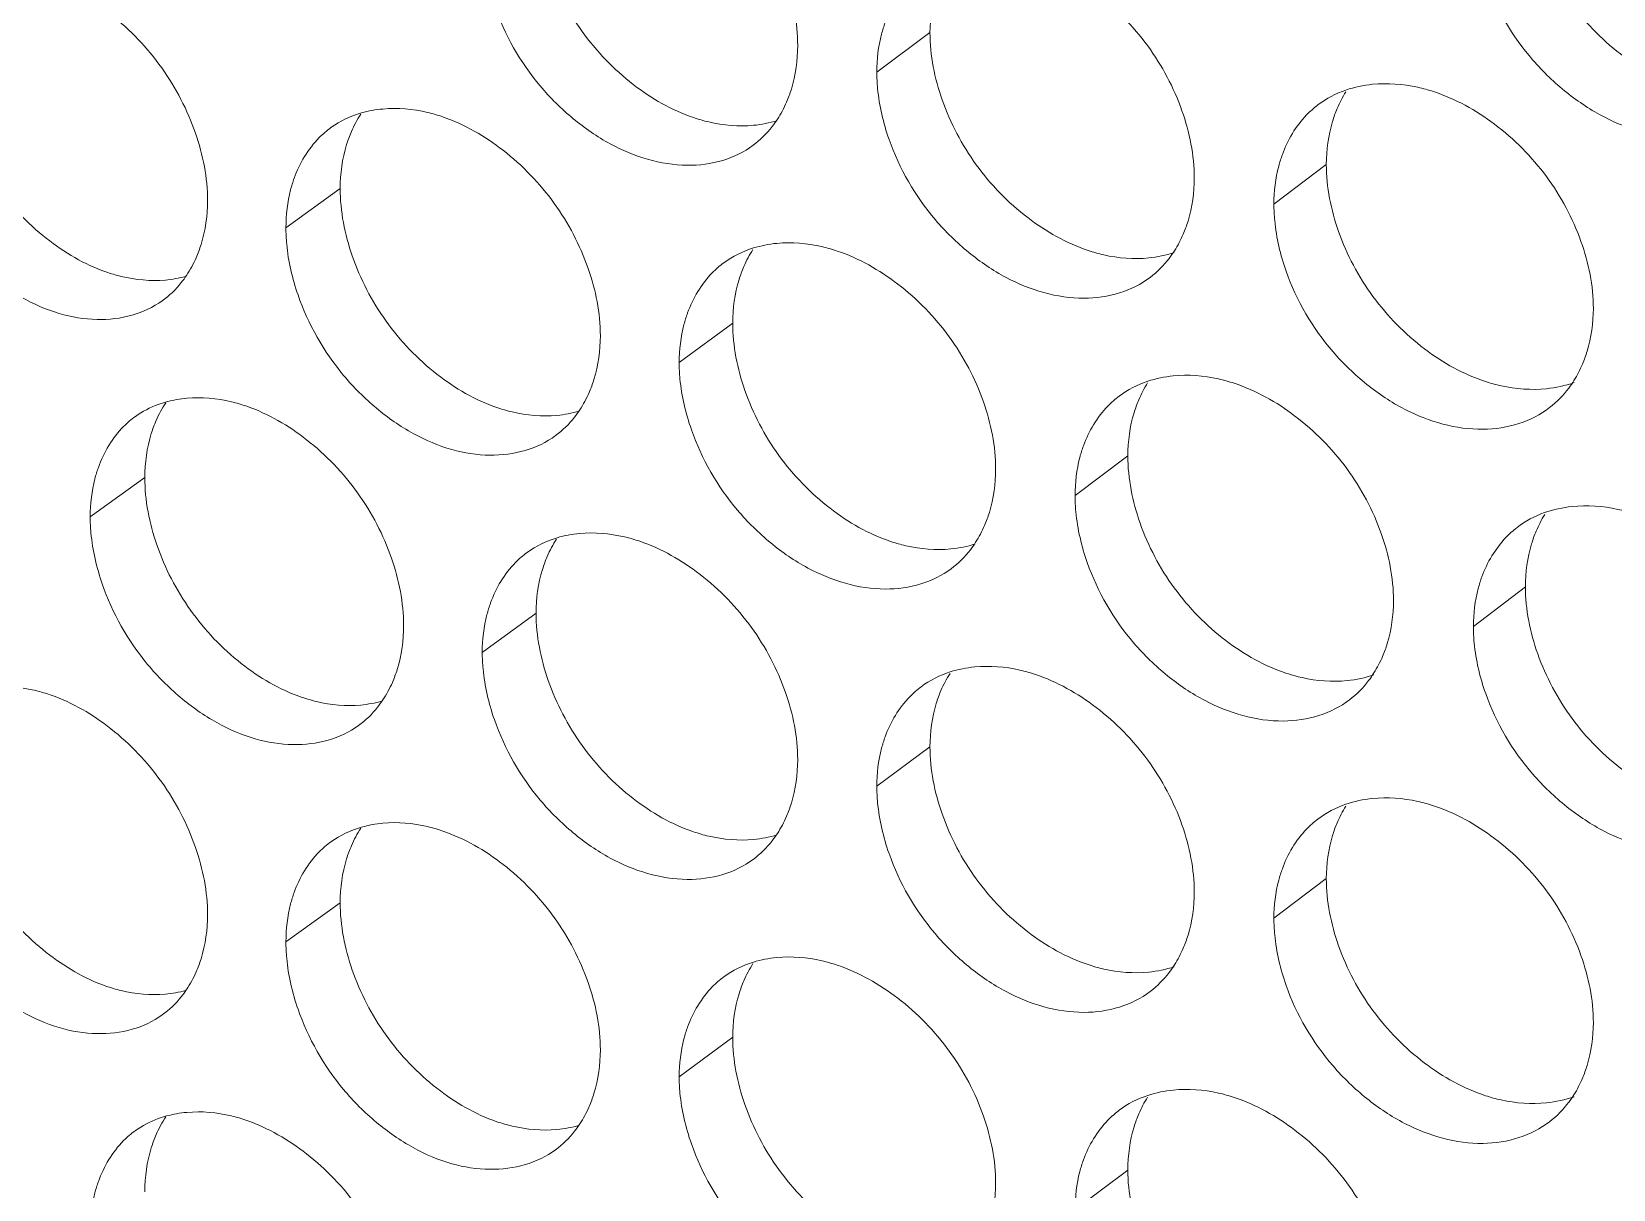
# Model space of a CAD drawing. Header units: millimetres. Extents: x 1177 to 4147, y 93 to 2194.
# Drawn here: x 2656.64 to 2674.07, y 774.81 to 787.58 of the extents above; entities that cross this region are included whole.
import ezdxf

# ---------------------------------------------------------------- set-up
doc = ezdxf.new("R2010")
doc.units = ezdxf.units.MM
doc.header["$LTSCALE"] = 0.1
doc.layers.get('0').update_dxf_attribs({"lineweight": 13})
doc.layers.add('标注', color=251, linetype='Continuous', lineweight=9)

# ---------------------------------------------------------------- blocks, each defined once
blk = doc.blocks.new('02')
at = {"layer": '标注'}
for p, q in [((4578.474, 716.368), (4577.637, 715.746)), ((4584.714, 714.292), (4583.889, 713.666)), ((4569.187, 713.912), (4568.333, 713.295)), ((4575.368, 711.792), (4574.525, 711.171)), ((4581.589, 709.701), (4580.758, 709.077)), ((4566.111, 709.358), (4565.251, 708.743)), ((4566.111, 709.358), (4565.251, 708.743)), ((4587.849, 707.64), (4587.03, 707.012)), ((4572.272, 707.223), (4571.424, 706.605)), ((4572.272, 707.223), (4571.424, 706.605)), ((4578.474, 705.118), (4577.637, 704.496)), ((4578.474, 705.118), (4577.637, 704.496)), ((4584.714, 703.042), (4583.889, 702.416)), ((4584.714, 703.042), (4583.889, 702.416)), ((4569.187, 702.662), (4568.333, 702.045)), ((4575.368, 700.542), (4574.525, 699.921)), ((4581.589, 698.451), (4580.758, 697.827))]:
    blk.add_line(p, q, dxfattribs=at)
for points, knots in [([(4576.391, 716.165), (4576.391, 716.524), (4576.24, 717.269), (4575.706, 718.282), (4574.908, 719.107), (4574.247, 719.489), (4573.904, 719.606)], [0, 0, 0, 0, 0.240262, 0.49858, 0.757854, 1, 1, 1, 1]), ([(4587.849, 718.89), (4587.849, 718.532), (4588.001, 717.787), (4588.541, 716.778), (4589.349, 715.96), (4590.018, 715.587), (4590.364, 715.476)], [0, 0, 0, 0, 0.239843, 0.497577, 0.756777, 1, 1, 1, 1]), ([(4572.272, 718.473), (4572.272, 718.114), (4572.422, 717.369), (4572.953, 716.355), (4573.746, 715.528), (4574.407, 715.146), (4574.748, 715.03)], [0, 0, 0, 0, 0.240565, 0.499043, 0.758159, 1, 1, 1, 1]), ([(4582.635, 714.079), (4582.635, 714.438), (4582.483, 715.183), (4581.945, 716.194), (4581.142, 717.015), (4580.477, 717.393), (4580.133, 717.508)], [0, 0, 0, 0, 0.239971, 0.497989, 0.757297, 1, 1, 1, 1]), ([(4567.099, 713.724), (4567.099, 714.082), (4566.949, 714.828), (4566.421, 715.844), (4565.632, 716.675), (4564.976, 717.062), (4564.636, 717.182)], [0, 0, 0, 0, 0.240708, 0.499479, 0.758699, 1, 1, 1, 1]), ([(4578.647, 717.255), (4578.618, 717.188), (4578.515, 716.904), (4578.474, 716.598), (4578.474, 716.368)], [0, 0, 0, 0, 0.239472, 1, 1, 1, 1]), ([(4587.224, 717.205), (4587.388, 716.743), (4587.772, 716.089), (4588.48, 715.413), (4589.24, 714.908), (4590.104, 714.662), (4590.906, 714.786), (4591.247, 714.961), (4591.391, 715.073)], [0, 0, 0, 0, 0.27593, 0.414836, 0.548888, 0.789102, 0.897272, 1, 1, 1, 1]), ([(4571.615, 716.796), (4571.775, 716.336), (4572.148, 715.684), (4572.837, 715.002), (4573.576, 714.488), (4574.419, 714.223), (4575.208, 714.324), (4575.545, 714.488), (4575.689, 714.593)], [0, 0, 0, 0, 0.277722, 0.417137, 0.551389, 0.790935, 0.898263, 1, 1, 1, 1]), ([(4577.768, 716.527), (4577.747, 716.467), (4577.668, 716.214), (4577.637, 715.947), (4577.637, 715.746)], [0, 0, 0, 0, 0.240623, 1, 1, 1, 1]), ([(4578.474, 716.368), (4578.474, 716.009), (4578.624, 715.265), (4579.159, 714.252), (4579.958, 713.429), (4580.622, 713.05), (4580.965, 712.936)], [0, 0, 0, 0, 0.240273, 0.498452, 0.757602, 1, 1, 1, 1]), ([(4563.046, 716.061), (4563.046, 715.701), (4563.194, 714.956), (4563.719, 713.938), (4564.504, 713.106), (4565.158, 712.718), (4565.497, 712.599)], [0, 0, 0, 0, 0.241011, 0.499941, 0.759002, 1, 1, 1, 1]), ([(4576.216, 715.274), (4576.245, 715.341), (4576.35, 715.626), (4576.391, 715.934), (4576.391, 716.165)], [0, 0, 0, 0, 0.239367, 1, 1, 1, 1]), ([(4577.637, 715.746), (4577.637, 715.659), (4577.655, 715.3), (4577.739, 714.945), (4577.829, 714.687)], [0, 0, 0, 0, 0.240141, 1, 1, 1, 1]), ([(4586.401, 715.44), (4586.32, 715.466), (4586.008, 715.552), (4585.677, 715.578), (4585.44, 715.554)], [0, 0, 0, 0, 0.262494, 1, 1, 1, 1]), ([(4588.919, 712.023), (4588.919, 712.381), (4588.766, 713.126), (4588.224, 714.135), (4587.415, 714.953), (4586.746, 715.327), (4586.401, 715.44)], [0, 0, 0, 0, 0.239683, 0.497404, 0.756744, 1, 1, 1, 1]), ([(4570.805, 715.04), (4570.725, 715.068), (4570.419, 715.157), (4570.093, 715.186), (4569.859, 715.165)], [0, 0, 0, 0, 0.263141, 1, 1, 1, 1]), ([(4573.284, 711.594), (4573.284, 711.953), (4573.133, 712.698), (4572.601, 713.712), (4571.806, 714.539), (4571.146, 714.923), (4570.805, 715.04)], [0, 0, 0, 0, 0.24041, 0.498878, 0.758134, 1, 1, 1, 1]), ([(4574.748, 715.03), (4574.828, 715.003), (4575.135, 714.914), (4575.461, 714.886), (4575.695, 714.908)], [0, 0, 0, 0, 0.262803, 1, 1, 1, 1]), ([(4584.581, 715.229), (4584.518, 715.181), (4584.276, 714.966), (4584.106, 714.677), (4584.022, 714.448)], [0, 0, 0, 0, 0.244673, 1, 1, 1, 1]), ([(4584.885, 715.171), (4584.857, 715.105), (4584.755, 714.823), (4584.714, 714.52), (4584.714, 714.292)], [0, 0, 0, 0, 0.239824, 1, 1, 1, 1]), ([(4569.042, 714.872), (4568.976, 714.824), (4568.724, 714.608), (4568.547, 714.31), (4568.462, 714.074)], [0, 0, 0, 0, 0.243853, 1, 1, 1, 1]), ([(4569.363, 714.809), (4569.334, 714.742), (4569.228, 714.455), (4569.187, 714.145), (4569.187, 713.912)], [0, 0, 0, 0, 0.238936, 1, 1, 1, 1]), ([(4575.689, 714.593), (4575.801, 714.677), (4575.937, 714.811), (4576.045, 714.964), (4576.071, 715.004)], [0, 0, 0, 0, 0.745833, 1, 1, 1, 1]), ([(4577.829, 714.687), (4577.99, 714.227), (4578.368, 713.574), (4579.064, 712.895), (4579.812, 712.384), (4580.663, 712.126), (4581.458, 712.237), (4581.797, 712.405), (4581.94, 712.513)], [0, 0, 0, 0, 0.276999, 0.416207, 0.550378, 0.790192, 0.897861, 1, 1, 1, 1]), ([(4562.369, 714.388), (4562.526, 713.93), (4562.893, 713.279), (4563.57, 712.593), (4564.139, 712.189), (4564.74, 711.924), (4565.343, 711.823), (4565.908, 711.886), (4566.244, 712.042), (4566.386, 712.145)], [0, 0, 0, 0, 0.278313, 0.417788, 0.551922, 0.677197, 0.792453, 0.899064, 1, 1, 1, 1]), ([(4584.022, 714.448), (4584, 714.388), (4583.921, 714.135), (4583.889, 713.867), (4583.889, 713.666)], [0, 0, 0, 0, 0.240834, 1, 1, 1, 1]), ([(4584.714, 714.292), (4584.714, 713.934), (4584.866, 713.189), (4585.404, 712.179), (4586.209, 711.359), (4586.876, 710.984), (4587.221, 710.872)], [0, 0, 0, 0, 0.239985, 0.497867, 0.757051, 1, 1, 1, 1]), ([(4568.462, 714.074), (4568.441, 714.014), (4568.363, 713.762), (4568.333, 713.496), (4568.333, 713.295)], [0, 0, 0, 0, 0.240311, 1, 1, 1, 1]), ([(4582.462, 713.195), (4582.491, 713.262), (4582.594, 713.545), (4582.635, 713.85), (4582.635, 714.079)], [0, 0, 0, 0, 0.23972, 1, 1, 1, 1]), ([(4569.187, 713.912), (4569.187, 713.553), (4569.336, 712.807), (4569.865, 711.792), (4570.656, 710.964), (4571.314, 710.579), (4571.654, 710.462)], [0, 0, 0, 0, 0.240713, 0.499341, 0.758439, 1, 1, 1, 1]), ([(4566.92, 712.822), (4566.949, 712.889), (4567.057, 713.178), (4567.099, 713.489), (4567.099, 713.724)], [0, 0, 0, 0, 0.238828, 1, 1, 1, 1]), ([(4583.889, 713.666), (4583.889, 713.579), (4583.907, 713.22), (4583.991, 712.866), (4584.082, 712.608)], [0, 0, 0, 0, 0.240231, 1, 1, 1, 1]), ([(4568.333, 713.295), (4568.333, 713.209), (4568.35, 712.849), (4568.433, 712.494), (4568.523, 712.236)], [0, 0, 0, 0, 0.240008, 1, 1, 1, 1]), ([(4577.014, 712.928), (4576.934, 712.955), (4576.625, 713.043), (4576.297, 713.071), (4576.062, 713.049)], [0, 0, 0, 0, 0.262879, 1, 1, 1, 1]), ([(4579.508, 709.493), (4579.508, 709.852), (4579.357, 710.597), (4578.821, 711.609), (4578.02, 712.433), (4577.357, 712.813), (4577.014, 712.928)], [0, 0, 0, 0, 0.240116, 0.498284, 0.757575, 1, 1, 1, 1]), ([(4580.965, 712.936), (4581.045, 712.909), (4581.355, 712.822), (4581.682, 712.796), (4581.918, 712.819)], [0, 0, 0, 0, 0.262546, 1, 1, 1, 1]), ([(4581.94, 712.513), (4582.053, 712.598), (4582.189, 712.735), (4582.297, 712.89), (4582.323, 712.931)], [0, 0, 0, 0, 0.745908, 1, 1, 1, 1]), ([(4565.497, 712.599), (4565.576, 712.572), (4565.88, 712.481), (4566.203, 712.451), (4566.435, 712.471)], [0, 0, 0, 0, 0.263197, 1, 1, 1, 1]), ([(4566.386, 712.145), (4566.498, 712.225), (4566.634, 712.355), (4566.742, 712.505), (4566.769, 712.544)], [0, 0, 0, 0, 0.745717, 1, 1, 1, 1]), ([(4575.228, 712.743), (4575.163, 712.696), (4574.915, 712.479), (4574.741, 712.185), (4574.657, 711.952)], [0, 0, 0, 0, 0.244191, 1, 1, 1, 1]), ([(4575.542, 712.683), (4575.514, 712.616), (4575.409, 712.33), (4575.368, 712.023), (4575.368, 711.792)], [0, 0, 0, 0, 0.239294, 1, 1, 1, 1]), ([(4584.082, 712.608), (4584.245, 712.147), (4584.628, 711.494), (4585.332, 710.816), (4586.088, 710.309), (4586.948, 710.059), (4587.747, 710.179), (4588.087, 710.352), (4588.231, 710.462)], [0, 0, 0, 0, 0.276284, 0.41529, 0.549381, 0.789463, 0.897466, 1, 1, 1, 1]), ([(4568.523, 712.236), (4568.682, 711.777), (4569.053, 711.125), (4569.737, 710.442), (4570.312, 710.041), (4570.92, 709.78), (4571.528, 709.685), (4572.098, 709.754), (4572.435, 709.915), (4572.578, 710.02)], [0, 0, 0, 0, 0.277575, 0.416837, 0.550884, 0.676215, 0.791695, 0.898653, 1, 1, 1, 1]), ([(4574.657, 711.952), (4574.635, 711.892), (4574.557, 711.639), (4574.525, 711.372), (4574.525, 711.171)], [0, 0, 0, 0, 0.240519, 1, 1, 1, 1]), ([(4575.368, 711.792), (4575.368, 711.433), (4575.518, 710.688), (4576.051, 709.675), (4576.847, 708.85), (4577.509, 708.469), (4577.852, 708.354)], [0, 0, 0, 0, 0.240418, 0.498747, 0.75788, 1, 1, 1, 1]), ([(4588.748, 711.147), (4588.776, 711.213), (4588.878, 711.494), (4588.919, 711.796), (4588.919, 712.023)], [0, 0, 0, 0, 0.24007, 1, 1, 1, 1]), ([(4573.107, 710.699), (4573.136, 710.766), (4573.242, 711.053), (4573.284, 711.362), (4573.284, 711.594)], [0, 0, 0, 0, 0.239188, 1, 1, 1, 1]), ([(4574.525, 711.171), (4574.525, 711.085), (4574.543, 710.726), (4574.627, 710.371), (4574.717, 710.113)], [0, 0, 0, 0, 0.240096, 1, 1, 1, 1]), ([(4583.262, 710.845), (4583.181, 710.872), (4582.87, 710.959), (4582.541, 710.985), (4582.304, 710.961)], [0, 0, 0, 0, 0.262621, 1, 1, 1, 1]), ([(4585.772, 707.422), (4585.772, 707.781), (4585.62, 708.525), (4585.08, 709.535), (4584.274, 710.355), (4583.607, 710.732), (4583.262, 710.845)], [0, 0, 0, 0, 0.239826, 0.497695, 0.75702, 1, 1, 1, 1]), ([(4587.221, 710.872), (4587.302, 710.845), (4587.613, 710.76), (4587.943, 710.735), (4588.18, 710.759)], [0, 0, 0, 0, 0.262294, 1, 1, 1, 1]), ([(4588.231, 710.462), (4588.344, 710.549), (4588.48, 710.689), (4588.588, 710.847), (4588.614, 710.888)], [0, 0, 0, 0, 0.74598, 1, 1, 1, 1]), ([(4566.453, 710.552), (4566.409, 710.54), (4566.236, 710.485), (4566.073, 710.401), (4565.963, 710.322)], [0, 0, 0, 0, 0.254263, 1, 1, 1, 1]), ([(4566.453, 710.552), (4566.409, 710.54), (4566.236, 710.485), (4566.073, 710.401), (4565.963, 710.322)], [0, 0, 0, 0, 0.254263, 1, 1, 1, 1]), ([(4567.715, 710.482), (4567.636, 710.51), (4567.331, 710.6), (4567.006, 710.63), (4566.773, 710.609)], [0, 0, 0, 0, 0.263274, 1, 1, 1, 1]), ([(4567.715, 710.482), (4567.636, 710.51), (4567.331, 710.6), (4567.006, 710.63), (4566.773, 710.609)], [0, 0, 0, 0, 0.263274, 1, 1, 1, 1]), ([(4581.453, 710.643), (4581.39, 710.595), (4581.146, 710.38), (4580.974, 710.089), (4580.89, 709.859)], [0, 0, 0, 0, 0.244516, 1, 1, 1, 1]), ([(4581.761, 710.584), (4581.733, 710.518), (4581.63, 710.235), (4581.589, 709.93), (4581.589, 709.701)], [0, 0, 0, 0, 0.239648, 1, 1, 1, 1]), ([(4565.963, 710.322), (4565.897, 710.275), (4565.643, 710.058), (4565.465, 709.758), (4565.38, 709.52)], [0, 0, 0, 0, 0.243679, 1, 1, 1, 1]), ([(4565.963, 710.322), (4565.897, 710.275), (4565.643, 710.058), (4565.465, 709.758), (4565.38, 709.52)], [0, 0, 0, 0, 0.243679, 1, 1, 1, 1]), ([(4570.186, 707.03), (4570.186, 707.389), (4570.036, 708.135), (4569.506, 709.15), (4568.714, 709.978), (4568.056, 710.364), (4567.715, 710.482)], [0, 0, 0, 0, 0.240558, 0.499178, 0.758416, 1, 1, 1, 1]), ([(4570.186, 707.03), (4570.186, 707.389), (4570.036, 708.135), (4569.506, 709.15), (4568.714, 709.978), (4568.056, 710.364), (4567.715, 710.482)], [0, 0, 0, 0, 0.240558, 0.499178, 0.758416, 1, 1, 1, 1]), ([(4571.654, 710.462), (4571.734, 710.435), (4572.04, 710.346), (4572.365, 710.317), (4572.599, 710.339)], [0, 0, 0, 0, 0.262933, 1, 1, 1, 1]), ([(4572.578, 710.02), (4572.69, 710.102), (4572.826, 710.235), (4572.934, 710.387), (4572.96, 710.426)], [0, 0, 0, 0, 0.745795, 1, 1, 1, 1]), ([(4566.289, 710.259), (4566.26, 710.191), (4566.153, 709.903), (4566.111, 709.592), (4566.111, 709.358)], [0, 0, 0, 0, 0.238756, 1, 1, 1, 1]), ([(4566.289, 710.259), (4566.26, 710.191), (4566.153, 709.903), (4566.111, 709.592), (4566.111, 709.358)], [0, 0, 0, 0, 0.238756, 1, 1, 1, 1]), ([(4574.717, 710.113), (4574.878, 709.653), (4575.253, 709.001), (4575.946, 708.32), (4576.689, 707.807), (4577.536, 707.546), (4578.328, 707.652), (4578.666, 707.817), (4578.809, 707.924)], [0, 0, 0, 0, 0.277359, 0.41667, 0.550882, 0.790562, 0.898061, 1, 1, 1, 1]), ([(4580.89, 709.859), (4580.868, 709.799), (4580.789, 709.546), (4580.758, 709.278), (4580.758, 709.077)], [0, 0, 0, 0, 0.240728, 1, 1, 1, 1]), ([(4581.589, 709.701), (4581.589, 709.343), (4581.74, 708.598), (4582.276, 707.587), (4583.078, 706.765), (4583.744, 706.389), (4584.088, 706.275)], [0, 0, 0, 0, 0.240129, 0.498159, 0.757326, 1, 1, 1, 1]), ([(4565.38, 709.52), (4565.359, 709.461), (4565.282, 709.209), (4565.251, 708.943), (4565.251, 708.743)], [0, 0, 0, 0, 0.240208, 1, 1, 1, 1]), ([(4565.38, 709.52), (4565.359, 709.461), (4565.282, 709.209), (4565.251, 708.943), (4565.251, 708.743)], [0, 0, 0, 0, 0.240208, 1, 1, 1, 1]), ([(4566.111, 709.358), (4566.111, 708.999), (4566.26, 708.253), (4566.787, 707.237), (4567.575, 706.406), (4568.231, 706.02), (4568.571, 705.902)], [0, 0, 0, 0, 0.240862, 0.49964, 0.75872, 1, 1, 1, 1]), ([(4566.111, 709.358), (4566.111, 708.999), (4566.26, 708.253), (4566.787, 707.237), (4567.575, 706.406), (4568.231, 706.02), (4568.571, 705.902)], [0, 0, 0, 0, 0.240862, 0.49964, 0.75872, 1, 1, 1, 1]), ([(4579.334, 708.606), (4579.363, 708.672), (4579.467, 708.957), (4579.508, 709.263), (4579.508, 709.493)], [0, 0, 0, 0, 0.239544, 1, 1, 1, 1]), ([(4580.758, 709.077), (4580.758, 708.991), (4580.776, 708.631), (4580.86, 708.277), (4580.951, 708.019)], [0, 0, 0, 0, 0.240186, 1, 1, 1, 1]), ([(4589.549, 708.792), (4589.468, 708.818), (4589.155, 708.903), (4588.824, 708.928), (4588.585, 708.903)], [0, 0, 0, 0, 0.262368, 1, 1, 1, 1]), ([(4565.251, 708.743), (4565.251, 708.657), (4565.269, 708.297), (4565.352, 707.942), (4565.441, 707.683)], [0, 0, 0, 0, 0.239965, 1, 1, 1, 1]), ([(4565.251, 708.743), (4565.251, 708.657), (4565.269, 708.297), (4565.352, 707.942), (4565.441, 707.683)], [0, 0, 0, 0, 0.239965, 1, 1, 1, 1]), ([(4587.717, 708.572), (4587.655, 708.524), (4587.416, 708.309), (4587.247, 708.023), (4587.163, 707.795)], [0, 0, 0, 0, 0.244827, 1, 1, 1, 1]), ([(4573.904, 708.356), (4573.825, 708.383), (4573.517, 708.471), (4573.19, 708.5), (4572.955, 708.478)], [0, 0, 0, 0, 0.263009, 1, 1, 1, 1]), ([(4573.904, 708.356), (4573.825, 708.383), (4573.517, 708.471), (4573.19, 708.5), (4572.955, 708.478)], [0, 0, 0, 0, 0.263009, 1, 1, 1, 1]), ([(4576.391, 704.915), (4576.391, 705.274), (4576.24, 706.019), (4575.706, 707.032), (4574.908, 707.857), (4574.247, 708.239), (4573.904, 708.356)], [0, 0, 0, 0, 0.240262, 0.49858, 0.757854, 1, 1, 1, 1]), ([(4576.391, 704.915), (4576.391, 705.274), (4576.24, 706.019), (4575.706, 707.032), (4574.908, 707.857), (4574.247, 708.239), (4573.904, 708.356)], [0, 0, 0, 0, 0.240262, 0.49858, 0.757854, 1, 1, 1, 1]), ([(4577.852, 708.354), (4577.931, 708.327), (4578.24, 708.239), (4578.567, 708.212), (4578.802, 708.235)], [0, 0, 0, 0, 0.262674, 1, 1, 1, 1]), ([(4578.809, 707.924), (4578.922, 708.009), (4579.058, 708.144), (4579.166, 708.298), (4579.192, 708.339)], [0, 0, 0, 0, 0.74587, 1, 1, 1, 1]), ([(4588.018, 708.515), (4587.99, 708.449), (4587.889, 708.168), (4587.849, 707.867), (4587.849, 707.64)], [0, 0, 0, 0, 0.239998, 1, 1, 1, 1]), ([(4572.13, 708.179), (4572.065, 708.131), (4571.814, 707.915), (4571.639, 707.619), (4571.554, 707.384)], [0, 0, 0, 0, 0.244024, 1, 1, 1, 1]), ([(4572.13, 708.179), (4572.065, 708.131), (4571.814, 707.915), (4571.639, 707.619), (4571.554, 707.384)], [0, 0, 0, 0, 0.244024, 1, 1, 1, 1]), ([(4572.448, 708.117), (4572.419, 708.05), (4572.314, 707.764), (4572.272, 707.455), (4572.272, 707.223)], [0, 0, 0, 0, 0.239116, 1, 1, 1, 1]), ([(4572.448, 708.117), (4572.419, 708.05), (4572.314, 707.764), (4572.272, 707.455), (4572.272, 707.223)], [0, 0, 0, 0, 0.239116, 1, 1, 1, 1]), ([(4580.951, 708.019), (4581.113, 707.559), (4581.493, 706.905), (4582.193, 706.227), (4582.945, 705.718), (4583.801, 705.464), (4584.598, 705.579), (4584.937, 705.749), (4585.081, 705.859)], [0, 0, 0, 0, 0.27664, 0.415747, 0.549878, 0.789826, 0.897663, 1, 1, 1, 1]), ([(4565.441, 707.683), (4565.599, 707.225), (4565.968, 706.573), (4566.648, 705.889), (4567.221, 705.486), (4567.825, 705.223), (4568.43, 705.126), (4568.998, 705.192), (4569.334, 705.35), (4569.477, 705.453)], [0, 0, 0, 0, 0.277943, 0.417311, 0.551401, 0.676704, 0.792073, 0.898857, 1, 1, 1, 1]), ([(4565.441, 707.683), (4565.599, 707.225), (4565.968, 706.573), (4566.648, 705.889), (4567.221, 705.486), (4567.825, 705.223), (4568.43, 705.126), (4568.998, 705.192), (4569.334, 705.35), (4569.477, 705.453)], [0, 0, 0, 0, 0.277943, 0.417311, 0.551401, 0.676704, 0.792073, 0.898857, 1, 1, 1, 1]), ([(4587.163, 707.795), (4587.141, 707.735), (4587.062, 707.481), (4587.03, 707.213), (4587.03, 707.012)], [0, 0, 0, 0, 0.24094, 1, 1, 1, 1]), ([(4587.849, 707.64), (4587.849, 707.282), (4588.001, 706.537), (4588.541, 705.528), (4589.349, 704.71), (4590.018, 704.337), (4590.364, 704.226)], [0, 0, 0, 0, 0.239843, 0.497577, 0.756777, 1, 1, 1, 1]), ([(4571.554, 707.384), (4571.533, 707.324), (4571.455, 707.072), (4571.424, 706.805), (4571.424, 706.605)], [0, 0, 0, 0, 0.240415, 1, 1, 1, 1]), ([(4571.554, 707.384), (4571.533, 707.324), (4571.455, 707.072), (4571.424, 706.805), (4571.424, 706.605)], [0, 0, 0, 0, 0.240415, 1, 1, 1, 1]), ([(4585.601, 706.542), (4585.629, 706.609), (4585.731, 706.891), (4585.772, 707.194), (4585.772, 707.422)], [0, 0, 0, 0, 0.239896, 1, 1, 1, 1]), ([(4572.272, 707.223), (4572.272, 706.864), (4572.422, 706.119), (4572.953, 705.105), (4573.746, 704.278), (4574.407, 703.896), (4574.748, 703.78)], [0, 0, 0, 0, 0.240565, 0.499043, 0.758159, 1, 1, 1, 1]), ([(4572.272, 707.223), (4572.272, 706.864), (4572.422, 706.119), (4572.953, 705.105), (4573.746, 704.278), (4574.407, 703.896), (4574.748, 703.78)], [0, 0, 0, 0, 0.240565, 0.499043, 0.758159, 1, 1, 1, 1]), ([(4570.009, 706.132), (4570.038, 706.199), (4570.144, 706.487), (4570.186, 706.797), (4570.186, 707.03)], [0, 0, 0, 0, 0.239008, 1, 1, 1, 1]), ([(4570.009, 706.132), (4570.038, 706.199), (4570.144, 706.487), (4570.186, 706.797), (4570.186, 707.03)], [0, 0, 0, 0, 0.239008, 1, 1, 1, 1]), ([(4587.03, 707.012), (4587.03, 706.925), (4587.048, 706.566), (4587.132, 706.212), (4587.224, 705.955)], [0, 0, 0, 0, 0.240277, 1, 1, 1, 1]), ([(4571.424, 706.605), (4571.424, 706.518), (4571.442, 706.159), (4571.525, 705.804), (4571.615, 705.546)], [0, 0, 0, 0, 0.240052, 1, 1, 1, 1]), ([(4571.424, 706.605), (4571.424, 706.518), (4571.442, 706.159), (4571.525, 705.804), (4571.615, 705.546)], [0, 0, 0, 0, 0.240052, 1, 1, 1, 1]), ([(4580.133, 706.258), (4580.053, 706.285), (4579.743, 706.372), (4579.414, 706.399), (4579.178, 706.376)], [0, 0, 0, 0, 0.262749, 1, 1, 1, 1]), ([(4580.133, 706.258), (4580.053, 706.285), (4579.743, 706.372), (4579.414, 706.399), (4579.178, 706.376)], [0, 0, 0, 0, 0.262749, 1, 1, 1, 1]), ([(4564.636, 705.932), (4564.557, 705.959), (4564.253, 706.05), (4563.929, 706.081), (4563.696, 706.061)], [0, 0, 0, 0, 0.263409, 1, 1, 1, 1]), ([(4578.336, 706.065), (4578.272, 706.017), (4578.026, 705.801), (4577.853, 705.508), (4577.768, 705.277)], [0, 0, 0, 0, 0.244355, 1, 1, 1, 1]), ([(4578.336, 706.065), (4578.272, 706.017), (4578.026, 705.801), (4577.853, 705.508), (4577.768, 705.277)], [0, 0, 0, 0, 0.244355, 1, 1, 1, 1]), ([(4582.635, 702.829), (4582.635, 703.188), (4582.483, 703.933), (4581.945, 704.944), (4581.142, 705.765), (4580.477, 706.143), (4580.133, 706.258)], [0, 0, 0, 0, 0.239971, 0.497989, 0.757297, 1, 1, 1, 1]), ([(4582.635, 702.829), (4582.635, 703.188), (4582.483, 703.933), (4581.945, 704.944), (4581.142, 705.765), (4580.477, 706.143), (4580.133, 706.258)], [0, 0, 0, 0, 0.239971, 0.497989, 0.757297, 1, 1, 1, 1]), ([(4584.088, 706.275), (4584.169, 706.249), (4584.479, 706.162), (4584.808, 706.137), (4585.044, 706.161)], [0, 0, 0, 0, 0.262419, 1, 1, 1, 1]), ([(4585.081, 705.859), (4585.194, 705.945), (4585.329, 706.083), (4585.438, 706.24), (4585.463, 706.281)], [0, 0, 0, 0, 0.745944, 1, 1, 1, 1]), ([(4567.099, 702.474), (4567.099, 702.832), (4566.949, 703.578), (4566.421, 704.594), (4565.632, 705.425), (4564.976, 705.812), (4564.636, 705.932)], [0, 0, 0, 0, 0.240708, 0.499479, 0.758699, 1, 1, 1, 1]), ([(4568.571, 705.902), (4568.65, 705.875), (4568.955, 705.785), (4569.279, 705.755), (4569.512, 705.776)], [0, 0, 0, 0, 0.263064, 1, 1, 1, 1]), ([(4568.571, 705.902), (4568.65, 705.875), (4568.955, 705.785), (4569.279, 705.755), (4569.512, 705.776)], [0, 0, 0, 0, 0.263064, 1, 1, 1, 1]), ([(4569.477, 705.453), (4569.589, 705.535), (4569.725, 705.666), (4569.833, 705.817), (4569.859, 705.856)], [0, 0, 0, 0, 0.745756, 1, 1, 1, 1]), ([(4569.477, 705.453), (4569.589, 705.535), (4569.725, 705.666), (4569.833, 705.817), (4569.859, 705.856)], [0, 0, 0, 0, 0.745756, 1, 1, 1, 1]), ([(4578.647, 706.005), (4578.618, 705.938), (4578.515, 705.654), (4578.474, 705.348), (4578.474, 705.118)], [0, 0, 0, 0, 0.239472, 1, 1, 1, 1]), ([(4578.647, 706.005), (4578.618, 705.938), (4578.515, 705.654), (4578.474, 705.348), (4578.474, 705.118)], [0, 0, 0, 0, 0.239472, 1, 1, 1, 1]), ([(4587.224, 705.955), (4587.388, 705.493), (4587.772, 704.839), (4588.48, 704.163), (4589.24, 703.658), (4590.104, 703.412), (4590.906, 703.536), (4591.247, 703.711), (4591.391, 703.823)], [0, 0, 0, 0, 0.27593, 0.414836, 0.548888, 0.789102, 0.897272, 1, 1, 1, 1]), ([(4571.615, 705.546), (4571.775, 705.086), (4572.148, 704.434), (4572.837, 703.752), (4573.576, 703.238), (4574.419, 702.973), (4575.208, 703.074), (4575.545, 703.238), (4575.689, 703.343)], [0, 0, 0, 0, 0.277722, 0.417137, 0.551389, 0.790935, 0.898263, 1, 1, 1, 1]), ([(4571.615, 705.546), (4571.775, 705.086), (4572.148, 704.434), (4572.837, 703.752), (4573.576, 703.238), (4574.419, 702.973), (4575.208, 703.074), (4575.545, 703.238), (4575.689, 703.343)], [0, 0, 0, 0, 0.277722, 0.417137, 0.551389, 0.790935, 0.898263, 1, 1, 1, 1]), ([(4577.768, 705.277), (4577.747, 705.217), (4577.668, 704.964), (4577.637, 704.697), (4577.637, 704.496)], [0, 0, 0, 0, 0.240623, 1, 1, 1, 1]), ([(4577.768, 705.277), (4577.747, 705.217), (4577.668, 704.964), (4577.637, 704.697), (4577.637, 704.496)], [0, 0, 0, 0, 0.240623, 1, 1, 1, 1]), ([(4578.474, 705.118), (4578.474, 704.759), (4578.624, 704.015), (4579.159, 703.002), (4579.958, 702.179), (4580.622, 701.8), (4580.965, 701.686)], [0, 0, 0, 0, 0.240273, 0.498452, 0.757602, 1, 1, 1, 1]), ([(4578.474, 705.118), (4578.474, 704.759), (4578.624, 704.015), (4579.159, 703.002), (4579.958, 702.179), (4580.622, 701.8), (4580.965, 701.686)], [0, 0, 0, 0, 0.240273, 0.498452, 0.757602, 1, 1, 1, 1]), ([(4576.216, 704.024), (4576.245, 704.091), (4576.35, 704.376), (4576.391, 704.684), (4576.391, 704.915)], [0, 0, 0, 0, 0.239367, 1, 1, 1, 1]), ([(4576.216, 704.024), (4576.245, 704.091), (4576.35, 704.376), (4576.391, 704.684), (4576.391, 704.915)], [0, 0, 0, 0, 0.239367, 1, 1, 1, 1]), ([(4563.046, 704.811), (4563.046, 704.451), (4563.194, 703.706), (4563.719, 702.688), (4564.504, 701.856), (4565.158, 701.468), (4565.497, 701.349)], [0, 0, 0, 0, 0.241011, 0.499941, 0.759002, 1, 1, 1, 1]), ([(4577.637, 704.496), (4577.637, 704.409), (4577.655, 704.05), (4577.739, 703.695), (4577.829, 703.437)], [0, 0, 0, 0, 0.240141, 1, 1, 1, 1]), ([(4577.637, 704.496), (4577.637, 704.409), (4577.655, 704.05), (4577.739, 703.695), (4577.829, 703.437)], [0, 0, 0, 0, 0.240141, 1, 1, 1, 1]), ([(4586.401, 704.19), (4586.32, 704.216), (4586.008, 704.302), (4585.677, 704.328), (4585.44, 704.304)], [0, 0, 0, 0, 0.262494, 1, 1, 1, 1]), ([(4586.401, 704.19), (4586.32, 704.216), (4586.008, 704.302), (4585.677, 704.328), (4585.44, 704.304)], [0, 0, 0, 0, 0.262494, 1, 1, 1, 1]), ([(4588.919, 700.773), (4588.919, 701.131), (4588.766, 701.876), (4588.224, 702.885), (4587.415, 703.703), (4586.746, 704.077), (4586.401, 704.19)], [0, 0, 0, 0, 0.239683, 0.497404, 0.756744, 1, 1, 1, 1]), ([(4588.919, 700.773), (4588.919, 701.131), (4588.766, 701.876), (4588.224, 702.885), (4587.415, 703.703), (4586.746, 704.077), (4586.401, 704.19)], [0, 0, 0, 0, 0.239683, 0.497404, 0.756744, 1, 1, 1, 1]), ([(4570.805, 703.79), (4570.725, 703.818), (4570.419, 703.907), (4570.093, 703.936), (4569.859, 703.915)], [0, 0, 0, 0, 0.263141, 1, 1, 1, 1]), ([(4584.581, 703.979), (4584.518, 703.931), (4584.276, 703.716), (4584.106, 703.427), (4584.022, 703.198)], [0, 0, 0, 0, 0.244673, 1, 1, 1, 1]), ([(4584.581, 703.979), (4584.518, 703.931), (4584.276, 703.716), (4584.106, 703.427), (4584.022, 703.198)], [0, 0, 0, 0, 0.244673, 1, 1, 1, 1]), ([(4584.885, 703.921), (4584.857, 703.855), (4584.755, 703.573), (4584.714, 703.27), (4584.714, 703.042)], [0, 0, 0, 0, 0.239824, 1, 1, 1, 1]), ([(4584.885, 703.921), (4584.857, 703.855), (4584.755, 703.573), (4584.714, 703.27), (4584.714, 703.042)], [0, 0, 0, 0, 0.239824, 1, 1, 1, 1]), ([(4569.042, 703.622), (4568.976, 703.574), (4568.724, 703.358), (4568.547, 703.06), (4568.462, 702.824)], [0, 0, 0, 0, 0.243853, 1, 1, 1, 1]), ([(4573.284, 700.344), (4573.284, 700.703), (4573.133, 701.448), (4572.601, 702.462), (4571.806, 703.289), (4571.146, 703.673), (4570.805, 703.79)], [0, 0, 0, 0, 0.24041, 0.498878, 0.758134, 1, 1, 1, 1]), ([(4574.748, 703.78), (4574.828, 703.753), (4575.135, 703.664), (4575.461, 703.636), (4575.695, 703.658)], [0, 0, 0, 0, 0.262803, 1, 1, 1, 1]), ([(4574.748, 703.78), (4574.828, 703.753), (4575.135, 703.664), (4575.461, 703.636), (4575.695, 703.658)], [0, 0, 0, 0, 0.262803, 1, 1, 1, 1]), ([(4575.689, 703.343), (4575.801, 703.427), (4575.937, 703.561), (4576.045, 703.714), (4576.071, 703.754)], [0, 0, 0, 0, 0.745833, 1, 1, 1, 1]), ([(4575.689, 703.343), (4575.801, 703.427), (4575.937, 703.561), (4576.045, 703.714), (4576.071, 703.754)], [0, 0, 0, 0, 0.745833, 1, 1, 1, 1]), ([(4569.363, 703.559), (4569.334, 703.492), (4569.228, 703.205), (4569.187, 702.895), (4569.187, 702.662)], [0, 0, 0, 0, 0.238936, 1, 1, 1, 1]), ([(4577.829, 703.437), (4577.99, 702.977), (4578.368, 702.324), (4579.064, 701.645), (4579.812, 701.134), (4580.663, 700.876), (4581.458, 700.987), (4581.797, 701.155), (4581.94, 701.263)], [0, 0, 0, 0, 0.276999, 0.416207, 0.550378, 0.790192, 0.897861, 1, 1, 1, 1]), ([(4577.829, 703.437), (4577.99, 702.977), (4578.368, 702.324), (4579.064, 701.645), (4579.812, 701.134), (4580.663, 700.876), (4581.458, 700.987), (4581.797, 701.155), (4581.94, 701.263)], [0, 0, 0, 0, 0.276999, 0.416207, 0.550378, 0.790192, 0.897861, 1, 1, 1, 1]), ([(4562.369, 703.138), (4562.526, 702.68), (4562.893, 702.029), (4563.57, 701.343), (4564.139, 700.939), (4564.74, 700.674), (4565.343, 700.573), (4565.908, 700.636), (4566.244, 700.792), (4566.386, 700.895)], [0, 0, 0, 0, 0.278313, 0.417788, 0.551922, 0.677197, 0.792453, 0.899064, 1, 1, 1, 1]), ([(4584.022, 703.198), (4584, 703.138), (4583.921, 702.885), (4583.889, 702.617), (4583.889, 702.416)], [0, 0, 0, 0, 0.240834, 1, 1, 1, 1]), ([(4584.022, 703.198), (4584, 703.138), (4583.921, 702.885), (4583.889, 702.617), (4583.889, 702.416)], [0, 0, 0, 0, 0.240834, 1, 1, 1, 1]), ([(4582.462, 701.945), (4582.491, 702.012), (4582.594, 702.295), (4582.635, 702.6), (4582.635, 702.829)], [0, 0, 0, 0, 0.23972, 1, 1, 1, 1]), ([(4582.462, 701.945), (4582.491, 702.012), (4582.594, 702.295), (4582.635, 702.6), (4582.635, 702.829)], [0, 0, 0, 0, 0.23972, 1, 1, 1, 1]), ([(4584.714, 703.042), (4584.714, 702.684), (4584.866, 701.939), (4585.404, 700.929), (4586.209, 700.109), (4586.876, 699.734), (4587.221, 699.622)], [0, 0, 0, 0, 0.239985, 0.497867, 0.757051, 1, 1, 1, 1]), ([(4584.714, 703.042), (4584.714, 702.684), (4584.866, 701.939), (4585.404, 700.929), (4586.209, 700.109), (4586.876, 699.734), (4587.221, 699.622)], [0, 0, 0, 0, 0.239985, 0.497867, 0.757051, 1, 1, 1, 1]), ([(4568.462, 702.824), (4568.441, 702.764), (4568.363, 702.512), (4568.333, 702.246), (4568.333, 702.045)], [0, 0, 0, 0, 0.240311, 1, 1, 1, 1]), ([(4569.187, 702.662), (4569.187, 702.303), (4569.336, 701.557), (4569.865, 700.542), (4570.656, 699.714), (4571.314, 699.329), (4571.654, 699.212)], [0, 0, 0, 0, 0.240713, 0.499341, 0.758439, 1, 1, 1, 1]), ([(4566.92, 701.572), (4566.949, 701.639), (4567.057, 701.928), (4567.099, 702.239), (4567.099, 702.474)], [0, 0, 0, 0, 0.238828, 1, 1, 1, 1]), ([(4583.889, 702.416), (4583.889, 702.329), (4583.907, 701.97), (4583.991, 701.616), (4584.082, 701.358)], [0, 0, 0, 0, 0.240231, 1, 1, 1, 1]), ([(4583.889, 702.416), (4583.889, 702.329), (4583.907, 701.97), (4583.991, 701.616), (4584.082, 701.358)], [0, 0, 0, 0, 0.240231, 1, 1, 1, 1]), ([(4568.333, 702.045), (4568.333, 701.959), (4568.35, 701.599), (4568.433, 701.244), (4568.523, 700.986)], [0, 0, 0, 0, 0.240008, 1, 1, 1, 1]), ([(4577.014, 701.678), (4576.934, 701.705), (4576.625, 701.793), (4576.297, 701.821), (4576.062, 701.799)], [0, 0, 0, 0, 0.262879, 1, 1, 1, 1]), ([(4579.508, 698.243), (4579.508, 698.602), (4579.357, 699.347), (4578.821, 700.359), (4578.02, 701.183), (4577.357, 701.563), (4577.014, 701.678)], [0, 0, 0, 0, 0.240116, 0.498284, 0.757575, 1, 1, 1, 1]), ([(4580.965, 701.686), (4581.045, 701.659), (4581.355, 701.572), (4581.682, 701.546), (4581.918, 701.569)], [0, 0, 0, 0, 0.262546, 1, 1, 1, 1]), ([(4580.965, 701.686), (4581.045, 701.659), (4581.355, 701.572), (4581.682, 701.546), (4581.918, 701.569)], [0, 0, 0, 0, 0.262546, 1, 1, 1, 1]), ([(4581.94, 701.263), (4582.053, 701.348), (4582.189, 701.485), (4582.297, 701.64), (4582.323, 701.681)], [0, 0, 0, 0, 0.745908, 1, 1, 1, 1]), ([(4581.94, 701.263), (4582.053, 701.348), (4582.189, 701.485), (4582.297, 701.64), (4582.323, 701.681)], [0, 0, 0, 0, 0.745908, 1, 1, 1, 1]), ([(4565.497, 701.349), (4565.576, 701.322), (4565.88, 701.231), (4566.203, 701.201), (4566.435, 701.221)], [0, 0, 0, 0, 0.263197, 1, 1, 1, 1]), ([(4575.228, 701.493), (4575.163, 701.446), (4574.915, 701.229), (4574.741, 700.935), (4574.657, 700.702)], [0, 0, 0, 0, 0.244191, 1, 1, 1, 1]), ([(4575.542, 701.433), (4575.514, 701.366), (4575.409, 701.08), (4575.368, 700.773), (4575.368, 700.542)], [0, 0, 0, 0, 0.239294, 1, 1, 1, 1]), ([(4584.082, 701.358), (4584.245, 700.897), (4584.628, 700.244), (4585.332, 699.566), (4586.088, 699.059), (4586.948, 698.809), (4587.747, 698.929), (4588.087, 699.102), (4588.231, 699.212)], [0, 0, 0, 0, 0.276284, 0.41529, 0.549381, 0.789463, 0.897466, 1, 1, 1, 1]), ([(4584.082, 701.358), (4584.245, 700.897), (4584.628, 700.244), (4585.332, 699.566), (4586.088, 699.059), (4586.948, 698.809), (4587.747, 698.929), (4588.087, 699.102), (4588.231, 699.212)], [0, 0, 0, 0, 0.276284, 0.41529, 0.549381, 0.789463, 0.897466, 1, 1, 1, 1]), ([(4566.386, 700.895), (4566.498, 700.975), (4566.634, 701.105), (4566.742, 701.255), (4566.769, 701.294)], [0, 0, 0, 0, 0.745717, 1, 1, 1, 1]), ([(4568.523, 700.986), (4568.682, 700.527), (4569.053, 699.875), (4569.737, 699.192), (4570.312, 698.791), (4570.92, 698.53), (4571.528, 698.435), (4572.098, 698.504), (4572.435, 698.665), (4572.578, 698.77)], [0, 0, 0, 0, 0.277575, 0.416837, 0.550884, 0.676215, 0.791695, 0.898653, 1, 1, 1, 1]), ([(4574.657, 700.702), (4574.635, 700.642), (4574.557, 700.389), (4574.525, 700.122), (4574.525, 699.921)], [0, 0, 0, 0, 0.240519, 1, 1, 1, 1]), ([(4588.748, 699.897), (4588.776, 699.963), (4588.878, 700.244), (4588.919, 700.546), (4588.919, 700.773)], [0, 0, 0, 0, 0.24007, 1, 1, 1, 1]), ([(4588.748, 699.897), (4588.776, 699.963), (4588.878, 700.244), (4588.919, 700.546), (4588.919, 700.773)], [0, 0, 0, 0, 0.24007, 1, 1, 1, 1]), ([(4573.107, 699.449), (4573.136, 699.516), (4573.242, 699.803), (4573.284, 700.112), (4573.284, 700.344)], [0, 0, 0, 0, 0.239188, 1, 1, 1, 1]), ([(4575.368, 700.542), (4575.368, 700.183), (4575.518, 699.438), (4576.051, 698.425), (4576.847, 697.6), (4577.509, 697.219), (4577.852, 697.104)], [0, 0, 0, 0, 0.240418, 0.498747, 0.75788, 1, 1, 1, 1]), ([(4574.525, 699.921), (4574.525, 699.835), (4574.543, 699.476), (4574.627, 699.121), (4574.717, 698.863)], [0, 0, 0, 0, 0.240096, 1, 1, 1, 1]), ([(4583.262, 699.595), (4583.181, 699.622), (4582.87, 699.709), (4582.541, 699.735), (4582.304, 699.711)], [0, 0, 0, 0, 0.262621, 1, 1, 1, 1]), ([(4585.772, 696.172), (4585.772, 696.531), (4585.62, 697.275), (4585.08, 698.285), (4584.274, 699.105), (4583.607, 699.482), (4583.262, 699.595)], [0, 0, 0, 0, 0.239826, 0.497695, 0.75702, 1, 1, 1, 1]), ([(4587.221, 699.622), (4587.302, 699.595), (4587.613, 699.51), (4587.943, 699.485), (4588.18, 699.509)], [0, 0, 0, 0, 0.262294, 1, 1, 1, 1]), ([(4587.221, 699.622), (4587.302, 699.595), (4587.613, 699.51), (4587.943, 699.485), (4588.18, 699.509)], [0, 0, 0, 0, 0.262294, 1, 1, 1, 1]), ([(4588.231, 699.212), (4588.344, 699.299), (4588.48, 699.439), (4588.588, 699.597), (4588.614, 699.638)], [0, 0, 0, 0, 0.74598, 1, 1, 1, 1]), ([(4588.231, 699.212), (4588.344, 699.299), (4588.48, 699.439), (4588.588, 699.597), (4588.614, 699.638)], [0, 0, 0, 0, 0.74598, 1, 1, 1, 1]), ([(4567.715, 699.232), (4567.636, 699.26), (4567.331, 699.35), (4567.006, 699.38), (4566.773, 699.359)], [0, 0, 0, 0, 0.263274, 1, 1, 1, 1]), ([(4581.453, 699.393), (4581.39, 699.345), (4581.146, 699.13), (4580.974, 698.839), (4580.89, 698.609)], [0, 0, 0, 0, 0.244516, 1, 1, 1, 1]), ([(4566.453, 699.302), (4566.409, 699.29), (4566.236, 699.235), (4566.073, 699.151), (4565.963, 699.072)], [0, 0, 0, 0, 0.254263, 1, 1, 1, 1]), ([(4570.186, 695.78), (4570.186, 696.139), (4570.036, 696.885), (4569.506, 697.9), (4568.714, 698.728), (4568.056, 699.114), (4567.715, 699.232)], [0, 0, 0, 0, 0.240558, 0.499178, 0.758416, 1, 1, 1, 1]), ([(4571.654, 699.212), (4571.734, 699.185), (4572.04, 699.096), (4572.365, 699.067), (4572.599, 699.089)], [0, 0, 0, 0, 0.262933, 1, 1, 1, 1]), ([(4572.578, 698.77), (4572.69, 698.852), (4572.826, 698.985), (4572.934, 699.137), (4572.96, 699.176)], [0, 0, 0, 0, 0.745795, 1, 1, 1, 1]), ([(4581.761, 699.334), (4581.733, 699.268), (4581.63, 698.985), (4581.589, 698.68), (4581.589, 698.451)], [0, 0, 0, 0, 0.239648, 1, 1, 1, 1]), ([(4565.963, 699.072), (4565.897, 699.025), (4565.643, 698.808), (4565.465, 698.508), (4565.38, 698.27)], [0, 0, 0, 0, 0.243679, 1, 1, 1, 1]), ([(4566.289, 699.009), (4566.26, 698.941), (4566.153, 698.653), (4566.111, 698.342), (4566.111, 698.108)], [0, 0, 0, 0, 0.238756, 1, 1, 1, 1]), ([(4574.717, 698.863), (4574.878, 698.403), (4575.253, 697.751), (4575.946, 697.07), (4576.689, 696.557), (4577.536, 696.296), (4578.328, 696.402), (4578.666, 696.567), (4578.809, 696.674)], [0, 0, 0, 0, 0.277359, 0.41667, 0.550882, 0.790562, 0.898061, 1, 1, 1, 1]), ([(4580.89, 698.609), (4580.868, 698.549), (4580.789, 698.296), (4580.758, 698.028), (4580.758, 697.827)], [0, 0, 0, 0, 0.240728, 1, 1, 1, 1]), ([(4581.589, 698.451), (4581.589, 698.093), (4581.74, 697.348), (4582.276, 696.337), (4583.078, 695.515), (4583.744, 695.139), (4584.088, 695.025)], [0, 0, 0, 0, 0.240129, 0.498159, 0.757326, 1, 1, 1, 1]), ([(4565.38, 698.27), (4565.359, 698.211), (4565.282, 697.959), (4565.251, 697.693), (4565.251, 697.493)], [0, 0, 0, 0, 0.240208, 1, 1, 1, 1]), ([(4579.334, 697.356), (4579.363, 697.422), (4579.467, 697.707), (4579.508, 698.013), (4579.508, 698.243)], [0, 0, 0, 0, 0.239544, 1, 1, 1, 1])]:
    blk.add_open_spline(points, degree=3, knots=knots, dxfattribs=at)
for points in [[(4585.44, 715.554), (4585.298, 715.539), (4585.158, 715.51), (4585.023, 715.464)], [(4585.023, 715.464), (4584.865, 715.409), (4584.713, 715.33), (4584.581, 715.229)], [(4585.022, 715.434), (4584.969, 715.351), (4584.923, 715.262), (4584.885, 715.171)], [(4569.524, 715.103), (4569.352, 715.054), (4569.186, 714.976), (4569.042, 714.872)], [(4569.513, 715.086), (4569.455, 714.999), (4569.405, 714.905), (4569.363, 714.809)], [(4569.859, 715.165), (4569.746, 715.155), (4569.633, 715.135), (4569.524, 715.103)], [(4576.071, 715.004), (4576.127, 715.089), (4576.175, 715.18), (4576.216, 715.274)], [(4575.695, 714.908), (4575.82, 714.92), (4575.945, 714.944), (4576.064, 714.981)], [(4576.062, 713.049), (4575.937, 713.037), (4575.813, 713.013), (4575.694, 712.976)], [(4582.323, 712.931), (4582.377, 713.015), (4582.423, 713.104), (4582.462, 713.195)], [(4566.769, 712.544), (4566.827, 712.632), (4566.878, 712.725), (4566.92, 712.822)], [(4575.694, 712.976), (4575.528, 712.925), (4575.368, 712.846), (4575.228, 712.743)], [(4575.687, 712.954), (4575.631, 712.868), (4575.583, 712.777), (4575.542, 712.683)], [(4581.918, 712.819), (4582.054, 712.833), (4582.19, 712.86), (4582.32, 712.904)], [(4566.435, 712.471), (4566.543, 712.481), (4566.651, 712.5), (4566.756, 712.529)], [(4588.614, 710.888), (4588.665, 710.97), (4588.71, 711.057), (4588.748, 711.147)], [(4581.904, 710.877), (4581.743, 710.824), (4581.588, 710.745), (4581.453, 710.643)], [(4581.901, 710.85), (4581.847, 710.766), (4581.8, 710.677), (4581.761, 710.584)], [(4582.304, 710.961), (4582.168, 710.948), (4582.033, 710.92), (4581.904, 710.877)], [(4588.18, 710.759), (4588.328, 710.774), (4588.475, 710.806), (4588.615, 710.856)], [(4566.773, 710.609), (4566.665, 710.6), (4566.558, 710.581), (4566.453, 710.552)], [(4566.773, 710.609), (4566.665, 710.6), (4566.558, 710.581), (4566.453, 710.552)], [(4572.96, 710.426), (4573.017, 710.513), (4573.066, 710.604), (4573.107, 710.699)], [(4566.441, 710.538), (4566.382, 710.45), (4566.331, 710.356), (4566.289, 710.259)], [(4566.441, 710.538), (4566.382, 710.45), (4566.331, 710.356), (4566.289, 710.259)], [(4572.599, 710.339), (4572.718, 710.35), (4572.837, 710.372), (4572.952, 710.406)], [(4588.152, 708.807), (4587.997, 708.752), (4587.848, 708.673), (4587.717, 708.572)], [(4588.585, 708.903), (4588.438, 708.888), (4588.292, 708.857), (4588.152, 708.807)], [(4579.192, 708.339), (4579.247, 708.423), (4579.294, 708.513), (4579.334, 708.606)], [(4588.153, 708.776), (4588.101, 708.693), (4588.056, 708.605), (4588.018, 708.515)], [(4572.604, 708.411), (4572.435, 708.361), (4572.272, 708.283), (4572.13, 708.179)], [(4572.604, 708.411), (4572.435, 708.361), (4572.272, 708.283), (4572.13, 708.179)], [(4572.595, 708.391), (4572.538, 708.305), (4572.489, 708.212), (4572.448, 708.117)], [(4572.595, 708.391), (4572.538, 708.305), (4572.489, 708.212), (4572.448, 708.117)], [(4572.955, 708.478), (4572.837, 708.467), (4572.718, 708.445), (4572.604, 708.411)], [(4572.955, 708.478), (4572.837, 708.467), (4572.718, 708.445), (4572.604, 708.411)], [(4578.802, 708.235), (4578.932, 708.248), (4579.063, 708.273), (4579.187, 708.314)], [(4579.178, 706.376), (4579.048, 706.364), (4578.918, 706.338), (4578.794, 706.298)], [(4579.178, 706.376), (4579.048, 706.364), (4578.918, 706.338), (4578.794, 706.298)], [(4585.463, 706.281), (4585.516, 706.364), (4585.562, 706.452), (4585.601, 706.542)], [(4569.859, 705.856), (4569.917, 705.943), (4569.967, 706.036), (4570.009, 706.132)], [(4569.859, 705.856), (4569.917, 705.943), (4569.967, 706.036), (4570.009, 706.132)], [(4578.794, 706.298), (4578.631, 706.246), (4578.473, 706.167), (4578.336, 706.065)], [(4578.794, 706.298), (4578.631, 706.246), (4578.473, 706.167), (4578.336, 706.065)], [(4578.789, 706.273), (4578.734, 706.188), (4578.687, 706.098), (4578.647, 706.005)], [(4578.789, 706.273), (4578.734, 706.188), (4578.687, 706.098), (4578.647, 706.005)], [(4585.044, 706.161), (4585.186, 706.175), (4585.328, 706.205), (4585.462, 706.251)], [(4569.512, 705.776), (4569.626, 705.787), (4569.739, 705.807), (4569.849, 705.839)], [(4569.512, 705.776), (4569.626, 705.787), (4569.739, 705.807), (4569.849, 705.839)], [(4585.023, 704.214), (4584.865, 704.159), (4584.713, 704.08), (4584.581, 703.979)], [(4585.023, 704.214), (4584.865, 704.159), (4584.713, 704.08), (4584.581, 703.979)], [(4585.022, 704.184), (4584.969, 704.101), (4584.923, 704.012), (4584.885, 703.921)], [(4585.022, 704.184), (4584.969, 704.101), (4584.923, 704.012), (4584.885, 703.921)], [(4585.44, 704.304), (4585.298, 704.289), (4585.158, 704.26), (4585.023, 704.214)], [(4585.44, 704.304), (4585.298, 704.289), (4585.158, 704.26), (4585.023, 704.214)], [(4569.524, 703.853), (4569.352, 703.804), (4569.186, 703.726), (4569.042, 703.622)], [(4569.513, 703.836), (4569.455, 703.749), (4569.405, 703.655), (4569.363, 703.559)], [(4569.859, 703.915), (4569.746, 703.905), (4569.633, 703.885), (4569.524, 703.853)], [(4576.071, 703.754), (4576.127, 703.839), (4576.175, 703.93), (4576.216, 704.024)], [(4576.071, 703.754), (4576.127, 703.839), (4576.175, 703.93), (4576.216, 704.024)], [(4575.695, 703.658), (4575.82, 703.67), (4575.945, 703.694), (4576.064, 703.731)], [(4575.695, 703.658), (4575.82, 703.67), (4575.945, 703.694), (4576.064, 703.731)], [(4582.323, 701.681), (4582.377, 701.765), (4582.423, 701.854), (4582.462, 701.945)], [(4582.323, 701.681), (4582.377, 701.765), (4582.423, 701.854), (4582.462, 701.945)], [(4575.694, 701.726), (4575.528, 701.675), (4575.368, 701.596), (4575.228, 701.493)], [(4575.687, 701.704), (4575.631, 701.618), (4575.583, 701.527), (4575.542, 701.433)], [(4576.062, 701.799), (4575.937, 701.787), (4575.813, 701.763), (4575.694, 701.726)], [(4581.918, 701.569), (4582.054, 701.583), (4582.19, 701.61), (4582.32, 701.654)], [(4581.918, 701.569), (4582.054, 701.583), (4582.19, 701.61), (4582.32, 701.654)], [(4566.769, 701.294), (4566.827, 701.382), (4566.878, 701.475), (4566.92, 701.572)], [(4566.435, 701.221), (4566.543, 701.231), (4566.651, 701.25), (4566.756, 701.279)], [(4588.614, 699.638), (4588.665, 699.72), (4588.71, 699.807), (4588.748, 699.897)], [(4588.614, 699.638), (4588.665, 699.72), (4588.71, 699.807), (4588.748, 699.897)], [(4581.904, 699.627), (4581.743, 699.574), (4581.588, 699.495), (4581.453, 699.393)], [(4581.901, 699.6), (4581.847, 699.516), (4581.8, 699.427), (4581.761, 699.334)], [(4582.304, 699.711), (4582.168, 699.698), (4582.033, 699.67), (4581.904, 699.627)], [(4588.18, 699.509), (4588.328, 699.524), (4588.475, 699.556), (4588.615, 699.606)], [(4588.18, 699.509), (4588.328, 699.524), (4588.475, 699.556), (4588.615, 699.606)], [(4566.773, 699.359), (4566.665, 699.35), (4566.558, 699.331), (4566.453, 699.302)], [(4572.96, 699.176), (4573.017, 699.263), (4573.066, 699.354), (4573.107, 699.449)], [(4566.441, 699.288), (4566.382, 699.2), (4566.331, 699.106), (4566.289, 699.009)], [(4572.599, 699.089), (4572.718, 699.1), (4572.837, 699.122), (4572.952, 699.156)]]:
    blk.add_open_spline(points, degree=3, dxfattribs=at)

msp = doc.modelspace()

# ---------------------------------------------------------------- block references
at = {"xscale": 0.7, "yscale": 0.7, "zscale": 0.7}
msp.add_blockref('02', (-538.391, 286.112), dxfattribs=at)

doc.saveas('drawing.dxf')
